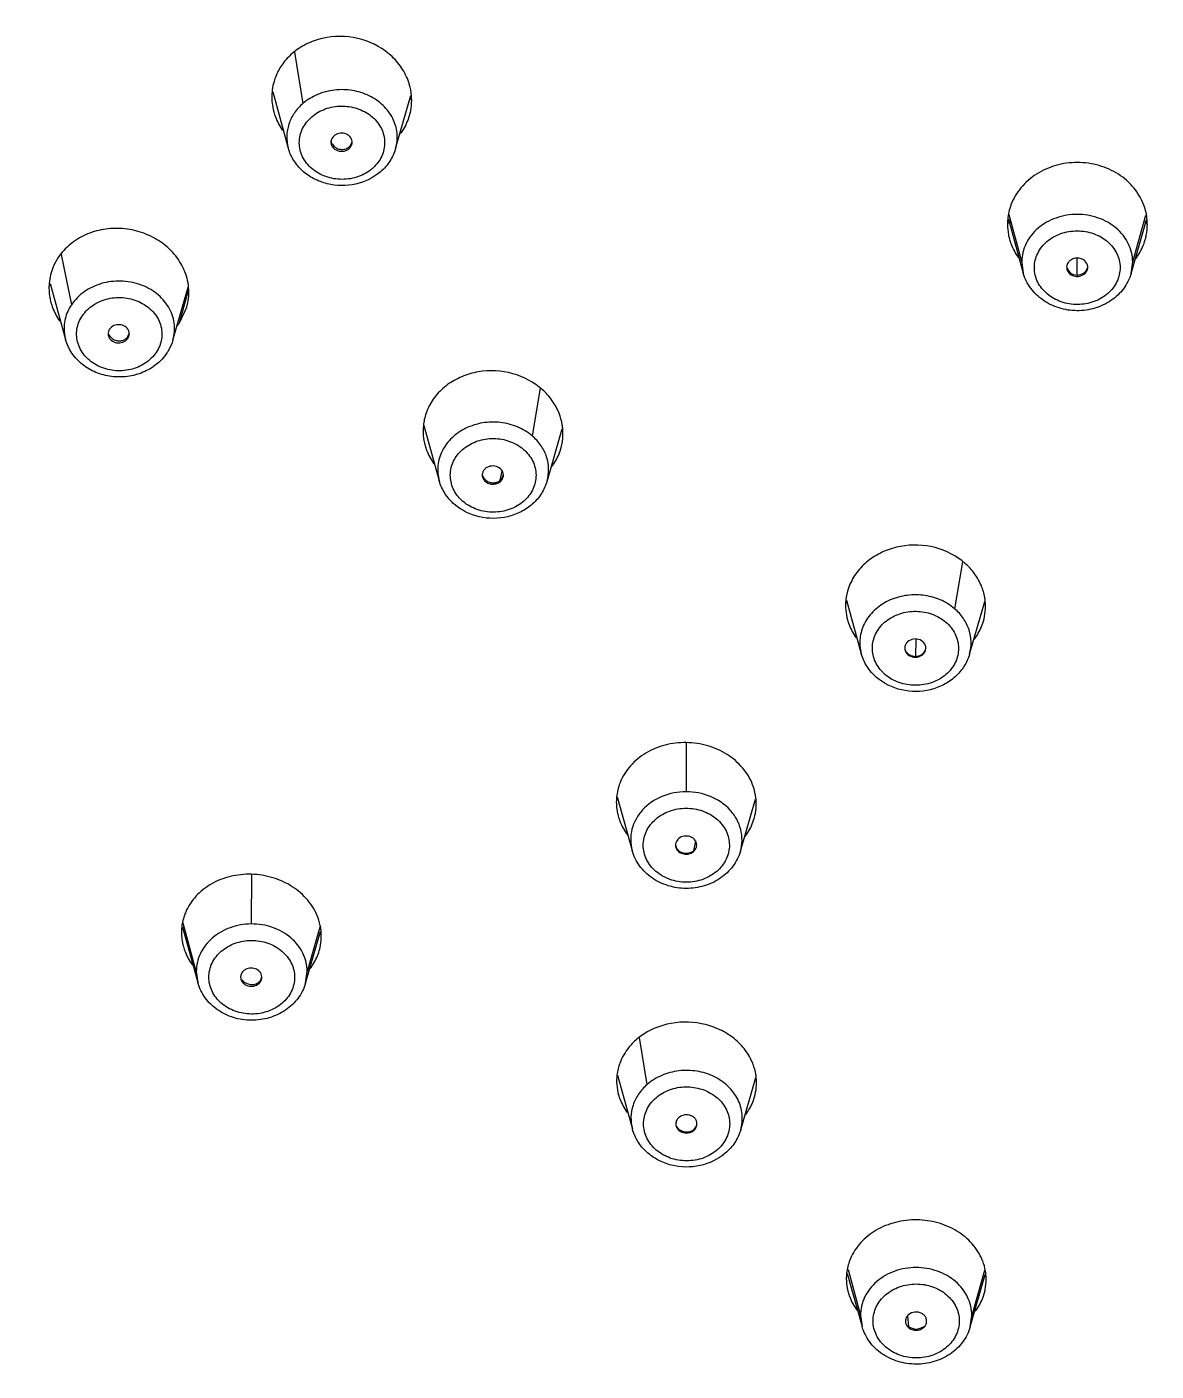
# Model space of a CAD drawing. Extents: x 912 to 2041, y 618 to 1444.
# Drawn here: x 1365.42 to 1392.06, y 1117.93 to 1149.63 of the extents above; entities that cross this region are included whole.
import ezdxf

# ---------------------------------------------------------------- set-up
doc = ezdxf.new("R2010")
doc.units = 0
doc.header["$LTSCALE"] = 10
doc.header["$MEASUREMENT"] = 0
doc.layers.add('1_1', color=7, linetype='CONTINUOUS')

msp = doc.modelspace()

# ---------------------------------------------------------------- linework, layer by layer
at = {"layer": '1_1', "color": 9, "linetype": 'Continuous'}
for p, q in [((1371.736, 1149.039), (1371.933, 1147.825)), ((1388.887, 1144.096), (1388.59, 1145.198)), ((1391.503, 1144.095), (1391.809, 1145.192)), ((1366.227, 1144.262), (1366.473, 1143.08)), ((1388.887, 1144.077), (1388.922, 1143.827)), ((1390.194, 1143.779), (1390.197, 1144.173)), ((1391.465, 1143.815), (1391.503, 1144.095)), ((1369.021, 1142.652), (1369.225, 1143.391)), ((1366.327, 1142.286), (1366.334, 1142.258)), ((1377.527, 1141.111), (1377.336, 1139.989)), ((1376.588, 1138.942), (1376.628, 1139.166)), ((1387.492, 1137.02), (1387.303, 1135.911)), ((1386.387, 1135.193), (1386.377, 1134.787)), ((1380.973, 1132.754), (1380.969, 1131.595)), ((1381.19, 1130.436), (1381.146, 1130.203)), ((1370.717, 1129.649), (1370.713, 1128.477)), ((1369.417, 1127.354), (1369.108, 1128.497)), ((1372.327, 1128.405), (1372.033, 1127.353)), ((1369.417, 1127.354), (1369.452, 1127.096)), ((1371.995, 1127.084), (1372.033, 1127.353)), ((1380.05, 1124.691), (1379.87, 1125.799)), ((1384.79, 1120.332), (1385.083, 1119.244)), ((1388.007, 1120.309), (1387.709, 1119.243)), ((1385.083, 1119.244), (1385.119, 1118.988)), ((1386.19, 1119.233), (1386.217, 1118.986)), ((1387.671, 1118.976), (1387.709, 1119.243))]:
    msp.add_line(p, q, dxfattribs=at)
at = {"layer": '1_1', "color": 7, "linetype": 'Continuous'}
for p, q in [((1371.219, 1148.1), (1371.586, 1146.775)), ((1374.118, 1146.761), (1374.478, 1148.012)), ((1374.478, 1147.977), (1374.46, 1147.95)), ((1373.093, 1146.91), (1373.093, 1146.911)), ((1388.616, 1145.019), (1388.57, 1145.088)), ((1388.571, 1145.094), (1388.922, 1143.827)), ((1391.465, 1143.814), (1391.829, 1145.081)), ((1391.83, 1145.074), (1391.789, 1145.014)), ((1390.444, 1143.962), (1390.444, 1143.963)), ((1365.967, 1143.584), (1366.334, 1142.258)), ((1368.865, 1142.244), (1369.225, 1143.497)), ((1369.021, 1142.652), (1369.192, 1143.019)), ((1367.804, 1142.33), (1367.833, 1142.401)), ((1367.838, 1142.394), (1367.838, 1142.395)), ((1374.787, 1140.229), (1375.148, 1138.929)), ((1374.793, 1140.207), (1374.787, 1140.217)), ((1377.689, 1138.914), (1378.046, 1140.157)), ((1378.046, 1140.129), (1378.034, 1140.116)), ((1384.752, 1136.112), (1385.101, 1134.851)), ((1384.758, 1136.09), (1384.752, 1136.1)), ((1387.654, 1134.839), (1388.012, 1136.082)), ((1388.011, 1136.062), (1388.003, 1136.053)), ((1379.346, 1131.475), (1379.698, 1130.207)), ((1382.25, 1130.195), (1382.603, 1131.421)), ((1381.219, 1130.336), (1381.219, 1130.337)), ((1382.25, 1130.195), (1382.25, 1130.195)), ((1369.09, 1128.401), (1369.452, 1127.095)), ((1371.995, 1127.083), (1372.345, 1128.302)), ((1370.463, 1127.223), (1370.463, 1127.222)), ((1379.351, 1124.915), (1379.705, 1123.637)), ((1382.257, 1123.624), (1382.611, 1124.853)), ((1380.726, 1123.763), (1380.726, 1123.762)), ((1384.772, 1120.238), (1385.119, 1118.988)), ((1387.671, 1118.975), (1388.026, 1120.21)), ((1385.119, 1118.988), (1385.119, 1118.988)), ((1386.143, 1119.112), (1386.143, 1119.111))]:
    msp.add_line(p, q, dxfattribs=at)
at = {"layer": '1_1', "color": 9, "linetype": 'Continuous'}
for centre, radius, start, end in [((1372.701, 1149.021), 1.777, 212.5263, 213.412), ((1373.127, 1148.864), 1.638, 322.2256, 324.6816), ((1373.142, 1148.852), 1.618, 324.6837, 326.0478), ((1372.965, 1146.988), 0.922, 310.7601, 315.1584), ((1389.963, 1145.968), 1.678, 213.043, 215.1992), ((1390.44, 1145.969), 1.683, 324.0804, 324.6528), ((1390.447, 1145.964), 1.674, 324.6522, 326.4498), ((1389.85, 1144.088), 0.963, 179.514, 180.611), ((1389.912, 1143.955), 0.729, 179.524, 180.6177), ((1367.446, 1144.534), 1.782, 213.1035, 213.8271), ((1367.936, 1144.307), 1.564, 324.0684, 325.724), ((1367.274, 1142.522), 0.976, 187.1776, 193.988), ((1376.213, 1141.142), 1.722, 213.648, 214.4688), ((1376.732, 1141.008), 1.6, 325.2059, 326.2596), ((1376.31, 1139.147), 0.928, 224.6854, 228.8723), ((1376.314, 1139.152), 0.935, 228.8914, 229.8201), ((1386.137, 1137.009), 1.678, 213.9855, 214.8231), ((1386.675, 1136.961), 1.63, 325.2827, 326.0741), ((1386.282, 1135.08), 0.95, 224.6457, 229.1259), ((1380.728, 1132.391), 1.681, 213.7061, 215.9578), ((1381.299, 1132.3), 1.6, 323.182, 324.9657), ((1381.311, 1132.292), 1.586, 324.9673, 325.6513), ((1370.493, 1129.344), 1.709, 213.8863, 215.8758), ((1371.1, 1129.154), 1.536, 322.5356, 324.6219), ((1371.112, 1129.146), 1.521, 324.6242, 325.293), ((1381.34, 1125.729), 1.568, 323.8759, 324.5531), ((1381.128, 1123.819), 0.883, 310.4586, 314.6748), ((1386.076, 1121.147), 1.605, 215.104, 215.8866), ((1386.757, 1121.109), 1.573, 322.696, 324.3076)]:
    msp.add_arc(centre, radius, start, end, dxfattribs=at)
at = {"layer": '1_1', "color": 7, "linetype": 'Continuous'}
for centre, radius, start, end in [((1372.779, 1146.912), 0.186, 168.2381, 179.5809), ((1372.775, 1146.912), 0.182, 179.6197, 184.4639), ((1372.784, 1146.911), 0.191, 160.1736, 168.2316), ((1372.891, 1146.905), 0.203, 23.0875, 33.9857), ((1372.909, 1146.911), 0.185, 0.0708, 6.114), ((1389.869, 1144.973), 1.32, 159.5386, 174.6735), ((1390.528, 1144.969), 1.321, 4.9171, 20.3325), ((1389.83, 1144.977), 1.281, 174.7189, 180.1286), ((1390.568, 1144.974), 1.28, 359.9749, 4.8627), ((1389.874, 1144.98), 1.325, 194.5523, 195.465), ((1390.526, 1144.976), 1.323, 343.9895, 344.9335), ((1367.273, 1143.454), 1.335, 146.2895, 157.1847), ((1367.225, 1143.474), 1.283, 157.1872, 174.9954), ((1367.842, 1143.343), 1.403, 21.2607, 26.2211), ((1390.128, 1143.964), 0.184, 167.3619, 187.7357), ((1367.882, 1143.412), 1.369, 322.9682, 326.2966), ((1367.363, 1142.546), 1.069, 193.9688, 195.5962), ((1367.522, 1142.395), 0.184, 171.8993, 179.8213), ((1367.653, 1142.394), 0.184, 0.0738, 5.8908), ((1376.051, 1140.106), 1.285, 174.4076, 195.5519), ((1376.798, 1140.042), 1.268, 343.922, 5.2487), ((1376.343, 1139.064), 0.182, 172.5756, 180.031), ((1376.35, 1139.063), 0.189, 166.1927, 172.5797), ((1385.993, 1135.986), 1.262, 174.1817, 195.5419), ((1386.774, 1135.965), 1.257, 343.9045, 5.4003), ((1386.308, 1134.984), 0.182, 172.5864, 180.0311), ((1386.445, 1134.983), 0.181, 355.3515, 0.0501), ((1380.577, 1131.347), 1.253, 159.1371, 174.0815), ((1380.595, 1131.341), 1.272, 157.6504, 159.1514), ((1381.324, 1131.292), 1.301, 20.2778, 21.029), ((1381.358, 1131.303), 1.266, 5.3828, 20.3573), ((1381.387, 1131.307), 1.237, 344.8981, 5.32), ((1380.603, 1131.358), 1.279, 194.5678, 195.4801), ((1381.369, 1131.311), 1.255, 343.9647, 344.9264), ((1380.903, 1130.337), 0.184, 171.8909, 179.822), ((1381.038, 1130.337), 0.181, 353.9222, 359.716), ((1370.296, 1128.274), 1.228, 158.9246, 174.01), ((1370.312, 1128.268), 1.245, 156.8312, 158.9336), ((1371.062, 1128.169), 1.307, 20.2758, 21.0019), ((1371.151, 1128.187), 1.215, 344.9354, 5.4662), ((1370.347, 1128.286), 1.28, 194.5398, 195.4851), ((1371.137, 1128.19), 1.229, 343.9678, 344.9728), ((1370.646, 1127.222), 0.183, 170.8322, 179.6895), ((1370.653, 1127.221), 0.19, 165.5461, 170.8515), ((1370.778, 1127.221), 0.185, 359.8226, 3.1457), ((1380.548, 1124.776), 1.217, 173.3979, 195.5681), ((1381.423, 1124.732), 1.207, 343.9188, 5.8008), ((1380.91, 1123.762), 0.184, 171.7718, 179.7024), ((1381.04, 1123.762), 0.186, 354.6973, 359.7261), ((1385.986, 1120.1), 1.24, 156.7031, 158.7962), ((1386.797, 1120.077), 1.253, 21.1877, 22.359), ((1385.928, 1120.113), 1.18, 173.8214, 180.0887), ((1385.966, 1120.108), 1.218, 158.7828, 173.7666), ((1386.871, 1120.092), 1.177, 0.0877, 5.783), ((1385.977, 1120.121), 1.23, 194.5325, 195.4683), ((1386.828, 1120.099), 1.22, 343.9761, 344.9493), ((1386.328, 1119.111), 0.185, 172.0849, 179.7095), ((1386.459, 1119.111), 0.184, 356.4471, 3.3014)]:
    msp.add_arc(centre, radius, start, end, dxfattribs=at)
for points, knots in [([(1440.076, 1137.787), (1439.834, 1140.506), (1438.74, 1145.949), (1435.368, 1153.636), (1430.397, 1160.621), (1424.017, 1166.657), (1416.463, 1171.545), (1408.002, 1175.124), (1398.929, 1177.278), (1389.558, 1177.937), (1380.21, 1177.08), (1371.207, 1174.733), (1362.861, 1170.974), (1355.462, 1165.924), (1349.275, 1159.749), (1344.527, 1152.655), (1341.404, 1144.894), (1340.486, 1139.434), (1340.332, 1136.713)], [0, 0, 0, 0, 0.058147, 0.117164, 0.177537, 0.239517, 0.303127, 0.368165, 0.434243, 0.500845, 0.567391, 0.633308, 0.698098, 0.761407, 0.823071, 0.883159, 0.941969, 1, 1, 1, 1]), ([(1340.496, 1129.453), (1340.493, 1132.25), (1341.139, 1137.901), (1344.013, 1146.002), (1348.671, 1153.447), (1354.918, 1159.946), (1362.506, 1165.261), (1371.142, 1169.197), (1380.494, 1171.613), (1386.968, 1172.151), (1390.215, 1172.147)], [0, 0, 0, 0, 0.115587, 0.232649, 0.352444, 0.475736, 0.602718, 0.733026, 0.865838, 1, 1, 1, 1]), ([(1374.413, 1148.367), (1374.368, 1148.488), (1374.242, 1148.721), (1373.872, 1149.113), (1373.234, 1149.422), (1372.524, 1149.424), (1372.007, 1149.241), (1371.78, 1149.091), (1371.68, 1149.005)], [0, 0, 0, 0, 0.119679, 0.242089, 0.495481, 0.751684, 0.877665, 1, 1, 1, 1]), ([(1371.68, 1149.005), (1371.598, 1148.933), (1371.449, 1148.773), (1371.341, 1148.583), (1371.3, 1148.485)], [0, 0, 0, 0, 0.505739, 1, 1, 1, 1]), ([(1374.493, 1148.012), (1374.485, 1148.103), (1374.462, 1148.223), (1374.423, 1148.338), (1374.413, 1148.367)], [0, 0, 0, 0, 0.747704, 1, 1, 1, 1]), ([(1371.204, 1148.101), (1371.192, 1147.982), (1371.2, 1147.82), (1371.236, 1147.664), (1371.247, 1147.625)], [0, 0, 0, 0, 0.748944, 1, 1, 1, 1]), ([(1371.247, 1147.625), (1371.257, 1147.587), (1371.307, 1147.434), (1371.384, 1147.289), (1371.454, 1147.189)], [0, 0, 0, 0, 0.24557, 1, 1, 1, 1]), ([(1374.237, 1147.116), (1374.261, 1147.148), (1374.349, 1147.28), (1374.414, 1147.427), (1374.447, 1147.54)], [0, 0, 0, 0, 0.252894, 1, 1, 1, 1]), ([(1372.594, 1146.898), (1372.596, 1146.873), (1372.605, 1146.84), (1372.622, 1146.811), (1372.627, 1146.804)], [0, 0, 0, 0, 0.745777, 1, 1, 1, 1]), ([(1372.627, 1146.866), (1372.624, 1146.872), (1372.611, 1146.895), (1372.602, 1146.919), (1372.598, 1146.938)], [0, 0, 0, 0, 0.261408, 1, 1, 1, 1]), ([(1373.06, 1147.019), (1373.035, 1147.056), (1372.958, 1147.116), (1372.815, 1147.136), (1372.68, 1147.09), (1372.619, 1147.016), (1372.605, 1146.975)], [0, 0, 0, 0, 0.245577, 0.506469, 0.763074, 1, 1, 1, 1]), ([(1372.627, 1146.804), (1372.655, 1146.762), (1372.746, 1146.697), (1372.883, 1146.691), (1372.983, 1146.728), (1373.044, 1146.776), (1373.084, 1146.839), (1373.093, 1146.887), (1373.093, 1146.91)], [0, 0, 0, 0, 0.247904, 0.510827, 0.641112, 0.765921, 0.884995, 1, 1, 1, 1]), ([(1372.627, 1146.866), (1372.646, 1146.834), (1372.699, 1146.777), (1372.772, 1146.751), (1372.809, 1146.746)], [0, 0, 0, 0, 0.495417, 1, 1, 1, 1]), ([(1373.02, 1146.802), (1373.038, 1146.818), (1373.067, 1146.855), (1373.085, 1146.899), (1373.09, 1146.921)], [0, 0, 0, 0, 0.515531, 1, 1, 1, 1]), ([(1373.763, 1146.216), (1373.597, 1146.073), (1373.181, 1145.872), (1372.607, 1145.88), (1372.189, 1146.037), (1371.917, 1146.224), (1371.706, 1146.471), (1371.617, 1146.666), (1371.589, 1146.767)], [0, 0, 0, 0, 0.250365, 0.506045, 0.633255, 0.758021, 0.880104, 1, 1, 1, 1]), ([(1372.809, 1146.746), (1372.847, 1146.74), (1372.924, 1146.742), (1372.993, 1146.778), (1373.02, 1146.802)], [0, 0, 0, 0, 0.508545, 1, 1, 1, 1]), ([(1374.119, 1146.762), (1374.089, 1146.658), (1373.995, 1146.455), (1373.847, 1146.288), (1373.763, 1146.216)], [0, 0, 0, 0, 0.495271, 1, 1, 1, 1]), ([(1391.766, 1145.428), (1391.712, 1145.574), (1391.548, 1145.855), (1391.176, 1146.179), (1390.712, 1146.386), (1390.201, 1146.457), (1389.689, 1146.388), (1389.225, 1146.183), (1388.852, 1145.86), (1388.687, 1145.58), (1388.632, 1145.434)], [0, 0, 0, 0, 0.11882, 0.242168, 0.369864, 0.500158, 0.630418, 0.758026, 0.881268, 1, 1, 1, 1]), ([(1388.549, 1144.974), (1388.549, 1144.892), (1388.56, 1144.781), (1388.584, 1144.674), (1388.591, 1144.647)], [0, 0, 0, 0, 0.748502, 1, 1, 1, 1]), ([(1391.804, 1144.632), (1391.811, 1144.66), (1391.837, 1144.772), (1391.849, 1144.887), (1391.849, 1144.973)], [0, 0, 0, 0, 0.251521, 1, 1, 1, 1]), ([(1369.101, 1143.963), (1369.039, 1144.089), (1368.874, 1144.328), (1368.536, 1144.61), (1368.128, 1144.802), (1367.681, 1144.892), (1367.227, 1144.873), (1366.8, 1144.746), (1366.431, 1144.52), (1366.239, 1144.309), (1366.162, 1144.195)], [0, 0, 0, 0, 0.120278, 0.24564, 0.373416, 0.503807, 0.63267, 0.759385, 0.881914, 1, 1, 1, 1]), ([(1388.597, 1144.627), (1388.608, 1144.588), (1388.658, 1144.432), (1388.738, 1144.287), (1388.81, 1144.187)], [0, 0, 0, 0, 0.247866, 1, 1, 1, 1]), ([(1391.579, 1144.172), (1391.604, 1144.205), (1391.696, 1144.341), (1391.764, 1144.493), (1391.798, 1144.611)], [0, 0, 0, 0, 0.253504, 1, 1, 1, 1]), ([(1390.017, 1144.115), (1390.009, 1144.108), (1389.977, 1144.077), (1389.956, 1144.036), (1389.949, 1144.004)], [0, 0, 0, 0, 0.258251, 1, 1, 1, 1]), ([(1390.416, 1144.061), (1390.398, 1144.092), (1390.342, 1144.146), (1390.233, 1144.183), (1390.116, 1144.176), (1390.046, 1144.14), (1390.017, 1144.115)], [0, 0, 0, 0, 0.238578, 0.492411, 0.750862, 1, 1, 1, 1]), ([(1390.444, 1143.963), (1390.444, 1143.989), (1390.436, 1144.023), (1390.421, 1144.054), (1390.416, 1144.061)], [0, 0, 0, 0, 0.744167, 1, 1, 1, 1]), ([(1369.192, 1143.019), (1369.23, 1143.153), (1369.264, 1143.439), (1369.202, 1143.72), (1369.15, 1143.852)], [0, 0, 0, 0, 0.49545, 1, 1, 1, 1]), ([(1391.465, 1143.815), (1391.428, 1143.687), (1391.303, 1143.441), (1391, 1143.157), (1390.615, 1142.978), (1390.189, 1142.918), (1389.764, 1142.982), (1389.381, 1143.165), (1389.08, 1143.452), (1388.958, 1143.699), (1388.922, 1143.827)], [0, 0, 0, 0, 0.120519, 0.244033, 0.37092, 0.500014, 0.629105, 0.755983, 0.879486, 1, 1, 1, 1]), ([(1389.946, 1143.939), (1389.951, 1143.899), (1389.993, 1143.817), (1390.111, 1143.749), (1390.25, 1143.743), (1390.337, 1143.782), (1390.371, 1143.811)], [0, 0, 0, 0, 0.231674, 0.48285, 0.745436, 1, 1, 1, 1]), ([(1389.947, 1143.969), (1389.957, 1143.917), (1390.023, 1143.814), (1390.137, 1143.779), (1390.194, 1143.779)], [0, 0, 0, 0, 0.482586, 1, 1, 1, 1]), ([(1390.194, 1143.779), (1390.227, 1143.779), (1390.29, 1143.795), (1390.348, 1143.824), (1390.371, 1143.845)], [0, 0, 0, 0, 0.511102, 1, 1, 1, 1]), ([(1390.371, 1143.845), (1390.39, 1143.862), (1390.419, 1143.901), (1390.437, 1143.946), (1390.441, 1143.969)], [0, 0, 0, 0, 0.518152, 1, 1, 1, 1]), ([(1390.371, 1143.811), (1390.393, 1143.83), (1390.43, 1143.876), (1390.444, 1143.934), (1390.444, 1143.962)], [0, 0, 0, 0, 0.511198, 1, 1, 1, 1]), ([(1365.947, 1143.586), (1365.944, 1143.547), (1365.937, 1143.393), (1365.959, 1143.237), (1365.99, 1143.125)], [0, 0, 0, 0, 0.248245, 1, 1, 1, 1]), ([(1365.99, 1143.125), (1366.001, 1143.087), (1366.05, 1142.935), (1366.126, 1142.792), (1366.195, 1142.693)], [0, 0, 0, 0, 0.248166, 1, 1, 1, 1]), ([(1367.764, 1142.547), (1367.73, 1142.576), (1367.644, 1142.615), (1367.505, 1142.609), (1367.387, 1142.542), (1367.345, 1142.461), (1367.339, 1142.421)], [0, 0, 0, 0, 0.254834, 0.517385, 0.768401, 1, 1, 1, 1]), ([(1367.837, 1142.413), (1367.834, 1142.437), (1367.825, 1142.468), (1367.808, 1142.495), (1367.804, 1142.502)], [0, 0, 0, 0, 0.744681, 1, 1, 1, 1]), ([(1368.723, 1141.942), (1368.656, 1141.842), (1368.487, 1141.659), (1368.164, 1141.47), (1367.797, 1141.372), (1367.414, 1141.371), (1367.045, 1141.468), (1366.721, 1141.657), (1366.47, 1141.924), (1366.366, 1142.145), (1366.334, 1142.259)], [0, 0, 0, 0, 0.122294, 0.247648, 0.375472, 0.504286, 0.632196, 0.757674, 0.880116, 1, 1, 1, 1]), ([(1367.411, 1142.305), (1367.404, 1142.312), (1367.378, 1142.339), (1367.357, 1142.372), (1367.348, 1142.399)], [0, 0, 0, 0, 0.262411, 1, 1, 1, 1]), ([(1367.351, 1142.326), (1367.354, 1142.318), (1367.369, 1142.287), (1367.391, 1142.26), (1367.411, 1142.243)], [0, 0, 0, 0, 0.245615, 1, 1, 1, 1]), ([(1367.411, 1142.243), (1367.447, 1142.212), (1367.538, 1142.172), (1367.684, 1142.184), (1367.804, 1142.262), (1367.837, 1142.351), (1367.838, 1142.394)], [0, 0, 0, 0, 0.25649, 0.520103, 0.769709, 1, 1, 1, 1]), ([(1367.507, 1142.243), (1367.534, 1142.234), (1367.591, 1142.224), (1367.675, 1142.234), (1367.751, 1142.269), (1367.79, 1142.308), (1367.804, 1142.33)], [0, 0, 0, 0, 0.258993, 0.51472, 0.761896, 1, 1, 1, 1]), ([(1368.865, 1142.243), (1368.841, 1142.163), (1368.797, 1142.06), (1368.739, 1141.965), (1368.723, 1141.942)], [0, 0, 0, 0, 0.748125, 1, 1, 1, 1]), ([(1377.581, 1141.075), (1377.384, 1141.253), (1376.889, 1141.514), (1376.197, 1141.548), (1375.677, 1141.399), (1375.331, 1141.205), (1375.052, 1140.941), (1374.92, 1140.725), (1374.871, 1140.612)], [0, 0, 0, 0, 0.252227, 0.510512, 0.638305, 0.76273, 0.883176, 1, 1, 1, 1]), ([(1377.974, 1140.519), (1377.933, 1140.624), (1377.822, 1140.827), (1377.667, 1140.998), (1377.581, 1141.075)], [0, 0, 0, 0, 0.49304, 1, 1, 1, 1]), ([(1374.871, 1140.612), (1374.858, 1140.582), (1374.81, 1140.459), (1374.782, 1140.329), (1374.772, 1140.231)], [0, 0, 0, 0, 0.251695, 1, 1, 1, 1]), ([(1378.06, 1140.158), (1378.058, 1140.189), (1378.042, 1140.312), (1378.008, 1140.432), (1377.974, 1140.519)], [0, 0, 0, 0, 0.248596, 1, 1, 1, 1]), ([(1374.813, 1139.761), (1374.824, 1139.723), (1374.873, 1139.571), (1374.95, 1139.428), (1375.02, 1139.329)], [0, 0, 0, 0, 0.24695, 1, 1, 1, 1]), ([(1377.808, 1139.27), (1377.831, 1139.302), (1377.919, 1139.432), (1377.984, 1139.578), (1378.016, 1139.691)], [0, 0, 0, 0, 0.253408, 1, 1, 1, 1]), ([(1376.636, 1139.158), (1376.612, 1139.199), (1376.532, 1139.267), (1376.38, 1139.29), (1376.258, 1139.244), (1376.191, 1139.173), (1376.172, 1139.13), (1376.167, 1139.108)], [0, 0, 0, 0, 0.244056, 0.505384, 0.761525, 0.883156, 1, 1, 1, 1]), ([(1376.161, 1139.064), (1376.161, 1139.035), (1376.175, 1138.977), (1376.232, 1138.906), (1376.315, 1138.859), (1376.411, 1138.843), (1376.508, 1138.859), (1376.591, 1138.906), (1376.647, 1138.977), (1376.661, 1139.035), (1376.661, 1139.063)], [0, 0, 0, 0, 0.116165, 0.237824, 0.366596, 0.500227, 0.63379, 0.7624, 0.883904, 1, 1, 1, 1]), ([(1376.163, 1139.086), (1376.166, 1139.064), (1376.184, 1139.018), (1376.211, 1138.976), (1376.229, 1138.958)], [0, 0, 0, 0, 0.466467, 1, 1, 1, 1]), ([(1376.229, 1138.958), (1376.252, 1138.934), (1376.309, 1138.899), (1376.407, 1138.876), (1376.506, 1138.889), (1376.564, 1138.921), (1376.588, 1138.942)], [0, 0, 0, 0, 0.248186, 0.503159, 0.755822, 1, 1, 1, 1]), ([(1376.588, 1138.942), (1376.597, 1138.95), (1376.628, 1138.983), (1376.65, 1139.025), (1376.657, 1139.058)], [0, 0, 0, 0, 0.260805, 1, 1, 1, 1]), ([(1376.661, 1139.063), (1376.661, 1139.088), (1376.654, 1139.121), (1376.64, 1139.151), (1376.636, 1139.158)], [0, 0, 0, 0, 0.744599, 1, 1, 1, 1]), ([(1375.502, 1138.376), (1375.418, 1138.449), (1375.27, 1138.618), (1375.177, 1138.824), (1375.148, 1138.93)], [0, 0, 0, 0, 0.504782, 1, 1, 1, 1]), ([(1377.688, 1138.914), (1377.659, 1138.813), (1377.569, 1138.617), (1377.356, 1138.371), (1377.082, 1138.185), (1376.66, 1138.03), (1376.085, 1138.026), (1375.668, 1138.231), (1375.502, 1138.375)], [0, 0, 0, 0, 0.119865, 0.24193, 0.36667, 0.49387, 0.749577, 1, 1, 1, 1]), ([(1387.546, 1136.986), (1387.347, 1137.16), (1386.85, 1137.413), (1386.159, 1137.436), (1385.64, 1137.281), (1385.295, 1137.084), (1385.016, 1136.818), (1384.884, 1136.602), (1384.835, 1136.489)], [0, 0, 0, 0, 0.25079, 0.50912, 0.637338, 0.762264, 0.883093, 1, 1, 1, 1]), ([(1387.933, 1136.452), (1387.892, 1136.553), (1387.782, 1136.748), (1387.63, 1136.912), (1387.546, 1136.986)], [0, 0, 0, 0, 0.493059, 1, 1, 1, 1]), ([(1384.835, 1136.489), (1384.823, 1136.459), (1384.776, 1136.338), (1384.747, 1136.21), (1384.737, 1136.114)], [0, 0, 0, 0, 0.252072, 1, 1, 1, 1]), ([(1388.025, 1136.083), (1388.022, 1136.115), (1388.006, 1136.241), (1387.97, 1136.364), (1387.933, 1136.452)], [0, 0, 0, 0, 0.24875, 1, 1, 1, 1]), ([(1384.777, 1135.647), (1384.787, 1135.61), (1384.836, 1135.459), (1384.913, 1135.318), (1384.982, 1135.221)], [0, 0, 0, 0, 0.247077, 1, 1, 1, 1]), ([(1387.773, 1135.194), (1387.796, 1135.227), (1387.884, 1135.357), (1387.949, 1135.504), (1387.982, 1135.616)], [0, 0, 0, 0, 0.253833, 1, 1, 1, 1]), ([(1386.6, 1135.078), (1386.576, 1135.12), (1386.491, 1135.19), (1386.333, 1135.21), (1386.208, 1135.155), (1386.146, 1135.077), (1386.131, 1135.03), (1386.128, 1135.007)], [0, 0, 0, 0, 0.245286, 0.507851, 0.763046, 0.883796, 1, 1, 1, 1]), ([(1385.462, 1134.291), (1385.377, 1134.365), (1385.226, 1134.536), (1385.132, 1134.744), (1385.102, 1134.851)], [0, 0, 0, 0, 0.504848, 1, 1, 1, 1]), ([(1387.654, 1134.839), (1387.624, 1134.738), (1387.535, 1134.541), (1387.322, 1134.293), (1387.047, 1134.106), (1386.625, 1133.949), (1386.048, 1133.943), (1385.629, 1134.147), (1385.462, 1134.291)], [0, 0, 0, 0, 0.11983, 0.24186, 0.366566, 0.493747, 0.749482, 1, 1, 1, 1]), ([(1386.126, 1134.984), (1386.126, 1134.959), (1386.133, 1134.926), (1386.148, 1134.896), (1386.152, 1134.889)], [0, 0, 0, 0, 0.744599, 1, 1, 1, 1]), ([(1386.128, 1134.979), (1386.132, 1134.953), (1386.152, 1134.9), (1386.209, 1134.837), (1386.289, 1134.801), (1386.347, 1134.787), (1386.377, 1134.787)], [0, 0, 0, 0, 0.236755, 0.481488, 0.73574, 1, 1, 1, 1]), ([(1386.152, 1134.889), (1386.176, 1134.846), (1386.263, 1134.775), (1386.399, 1134.761), (1386.501, 1134.793), (1386.566, 1134.837), (1386.61, 1134.897), (1386.624, 1134.945), (1386.625, 1134.968)], [0, 0, 0, 0, 0.2451, 0.507406, 0.638408, 0.764317, 0.884374, 1, 1, 1, 1]), ([(1386.377, 1134.787), (1386.406, 1134.787), (1386.462, 1134.799), (1386.563, 1134.842), (1386.612, 1134.917), (1386.623, 1134.968)], [0, 0, 0, 0, 0.267355, 0.522912, 1, 1, 1, 1]), ([(1386.626, 1134.983), (1386.626, 1135.008), (1386.619, 1135.041), (1386.605, 1135.071), (1386.6, 1135.078)], [0, 0, 0, 0, 0.744599, 1, 1, 1, 1]), ([(1380.972, 1132.754), (1380.804, 1132.757), (1380.471, 1132.717), (1380.014, 1132.529), (1379.644, 1132.228), (1379.475, 1131.963), (1379.418, 1131.824)], [0, 0, 0, 0, 0.262838, 0.518961, 0.76468, 1, 1, 1, 1]), ([(1382.539, 1131.759), (1382.484, 1131.903), (1382.317, 1132.179), (1381.945, 1132.497), (1381.482, 1132.703), (1381.143, 1132.752), (1380.972, 1132.754)], [0, 0, 0, 0, 0.235644, 0.482155, 0.73846, 1, 1, 1, 1]), ([(1379.33, 1131.476), (1379.319, 1131.366), (1379.324, 1131.217), (1379.355, 1131.072), (1379.365, 1131.036)], [0, 0, 0, 0, 0.748164, 1, 1, 1, 1]), ([(1379.37, 1131.017), (1379.381, 1130.978), (1379.431, 1130.823), (1379.511, 1130.678), (1379.584, 1130.579)], [0, 0, 0, 0, 0.246803, 1, 1, 1, 1]), ([(1382.359, 1130.536), (1382.384, 1130.568), (1382.475, 1130.7), (1382.542, 1130.849), (1382.575, 1130.965)], [0, 0, 0, 0, 0.254064, 1, 1, 1, 1]), ([(1381.146, 1130.489), (1381.112, 1130.518), (1381.026, 1130.557), (1380.887, 1130.551), (1380.768, 1130.484), (1380.727, 1130.403), (1380.721, 1130.363)], [0, 0, 0, 0, 0.254834, 0.517385, 0.768401, 1, 1, 1, 1]), ([(1381.219, 1130.337), (1381.219, 1130.365), (1381.21, 1130.403), (1381.191, 1130.436), (1381.186, 1130.444)], [0, 0, 0, 0, 0.743775, 1, 1, 1, 1]), ([(1380.971, 1129.316), (1380.828, 1129.316), (1380.543, 1129.359), (1380.159, 1129.542), (1379.856, 1129.83), (1379.734, 1130.079), (1379.698, 1130.207)], [0, 0, 0, 0, 0.258229, 0.51198, 0.758996, 1, 1, 1, 1]), ([(1380.721, 1130.341), (1380.724, 1130.318), (1380.743, 1130.27), (1380.773, 1130.228), (1380.793, 1130.21)], [0, 0, 0, 0, 0.47083, 1, 1, 1, 1]), ([(1380.732, 1130.268), (1380.736, 1130.26), (1380.75, 1130.229), (1380.773, 1130.202), (1380.793, 1130.185)], [0, 0, 0, 0, 0.245615, 1, 1, 1, 1]), ([(1380.793, 1130.185), (1380.827, 1130.156), (1380.915, 1130.116), (1381.055, 1130.124), (1381.174, 1130.194), (1381.214, 1130.277), (1381.218, 1130.317)], [0, 0, 0, 0, 0.255205, 0.518014, 0.768562, 1, 1, 1, 1]), ([(1380.793, 1130.21), (1380.84, 1130.168), (1380.94, 1130.13), (1381.064, 1130.156), (1381.123, 1130.184), (1381.146, 1130.203)], [0, 0, 0, 0, 0.500554, 0.758043, 1, 1, 1, 1]), ([(1382.25, 1130.195), (1382.213, 1130.067), (1382.088, 1129.82), (1381.784, 1129.535), (1381.398, 1129.355), (1381.114, 1129.315), (1380.971, 1129.316)], [0, 0, 0, 0, 0.241016, 0.488034, 0.741776, 1, 1, 1, 1]), ([(1370.716, 1129.649), (1370.55, 1129.653), (1370.219, 1129.62), (1369.765, 1129.442), (1369.395, 1129.152), (1369.225, 1128.894), (1369.167, 1128.758)], [0, 0, 0, 0, 0.263927, 0.52021, 0.765401, 1, 1, 1, 1]), ([(1372.282, 1128.638), (1372.227, 1128.782), (1372.06, 1129.058), (1371.688, 1129.38), (1371.227, 1129.59), (1370.887, 1129.644), (1370.716, 1129.649)], [0, 0, 0, 0, 0.23543, 0.482281, 0.738842, 1, 1, 1, 1]), ([(1372.361, 1128.303), (1372.358, 1128.33), (1372.345, 1128.438), (1372.316, 1128.545), (1372.288, 1128.622)], [0, 0, 0, 0, 0.24838, 1, 1, 1, 1]), ([(1369.074, 1128.402), (1369.063, 1128.293), (1369.068, 1128.144), (1369.099, 1128), (1369.108, 1127.964)], [0, 0, 0, 0, 0.74768, 1, 1, 1, 1]), ([(1369.113, 1127.944), (1369.124, 1127.905), (1369.175, 1127.75), (1369.255, 1127.605), (1369.327, 1127.506)], [0, 0, 0, 0, 0.246356, 1, 1, 1, 1]), ([(1372.106, 1127.429), (1372.13, 1127.461), (1372.22, 1127.591), (1372.287, 1127.737), (1372.319, 1127.85)], [0, 0, 0, 0, 0.253908, 1, 1, 1, 1]), ([(1370.889, 1127.373), (1370.857, 1127.401), (1370.775, 1127.44), (1370.663, 1127.438), (1370.581, 1127.407), (1370.513, 1127.361), (1370.478, 1127.306), (1370.469, 1127.268)], [0, 0, 0, 0, 0.252796, 0.513787, 0.642585, 0.767048, 1, 1, 1, 1]), ([(1370.536, 1127.07), (1370.572, 1127.039), (1370.664, 1126.999), (1370.809, 1127.011), (1370.929, 1127.089), (1370.963, 1127.179), (1370.963, 1127.221)], [0, 0, 0, 0, 0.256553, 0.520181, 0.769862, 1, 1, 1, 1]), ([(1370.613, 1127.074), (1370.648, 1127.06), (1370.703, 1127.042), (1370.777, 1127.05), (1370.845, 1127.071), (1370.919, 1127.118), (1370.951, 1127.18), (1370.958, 1127.212)], [0, 0, 0, 0, 0.264661, 0.396757, 0.526338, 0.769489, 1, 1, 1, 1]), ([(1370.949, 1127.29), (1370.946, 1127.298), (1370.932, 1127.329), (1370.909, 1127.357), (1370.889, 1127.373)], [0, 0, 0, 0, 0.245615, 1, 1, 1, 1]), ([(1370.715, 1126.207), (1370.573, 1126.208), (1370.29, 1126.251), (1369.908, 1126.434), (1369.608, 1126.722), (1369.487, 1126.969), (1369.452, 1127.097)], [0, 0, 0, 0, 0.258202, 0.511931, 0.758946, 1, 1, 1, 1]), ([(1370.471, 1127.166), (1370.474, 1127.157), (1370.489, 1127.121), (1370.514, 1127.089), (1370.536, 1127.07)], [0, 0, 0, 0, 0.244694, 1, 1, 1, 1]), ([(1370.536, 1127.116), (1370.553, 1127.102), (1370.579, 1127.088), (1370.606, 1127.077), (1370.613, 1127.074)], [0, 0, 0, 0, 0.742257, 1, 1, 1, 1]), ([(1371.995, 1127.084), (1371.958, 1126.956), (1371.834, 1126.709), (1371.529, 1126.424), (1371.143, 1126.245), (1370.858, 1126.206), (1370.715, 1126.207)], [0, 0, 0, 0, 0.241015, 0.488043, 0.741807, 1, 1, 1, 1]), ([(1382.527, 1125.225), (1382.478, 1125.337), (1382.346, 1125.553), (1382.067, 1125.82), (1381.722, 1126.019), (1381.203, 1126.181), (1380.513, 1126.173), (1380.012, 1125.933), (1379.813, 1125.765)], [0, 0, 0, 0, 0.116576, 0.237799, 0.363542, 0.492633, 0.751561, 1, 1, 1, 1]), ([(1379.813, 1125.765), (1379.774, 1125.732), (1379.628, 1125.596), (1379.511, 1125.43), (1379.448, 1125.296)], [0, 0, 0, 0, 0.255926, 1, 1, 1, 1]), ([(1379.448, 1125.296), (1379.434, 1125.266), (1379.383, 1125.144), (1379.351, 1125.014), (1379.339, 1124.916)], [0, 0, 0, 0, 0.252496, 1, 1, 1, 1]), ([(1382.625, 1124.854), (1382.621, 1124.885), (1382.603, 1125.012), (1382.565, 1125.136), (1382.527, 1125.225)], [0, 0, 0, 0, 0.248232, 1, 1, 1, 1]), ([(1379.376, 1124.45), (1379.386, 1124.413), (1379.435, 1124.263), (1379.512, 1124.124), (1379.581, 1124.028)], [0, 0, 0, 0, 0.246626, 1, 1, 1, 1]), ([(1382.378, 1123.985), (1382.401, 1124.017), (1382.488, 1124.144), (1382.552, 1124.287), (1382.583, 1124.397)], [0, 0, 0, 0, 0.254439, 1, 1, 1, 1]), ([(1380.726, 1123.762), (1380.726, 1123.741), (1380.731, 1123.712), (1380.743, 1123.686), (1380.746, 1123.68)], [0, 0, 0, 0, 0.745812, 1, 1, 1, 1]), ([(1380.976, 1123.977), (1380.918, 1123.977), (1380.829, 1123.95), (1380.751, 1123.867), (1380.732, 1123.815), (1380.728, 1123.789)], [0, 0, 0, 0, 0.51966, 0.765328, 1, 1, 1, 1]), ([(1381.173, 1123.894), (1381.149, 1123.921), (1381.087, 1123.963), (1381.013, 1123.977), (1380.976, 1123.977)], [0, 0, 0, 0, 0.487999, 1, 1, 1, 1]), ([(1380.977, 1123.548), (1381.036, 1123.547), (1381.128, 1123.576), (1381.205, 1123.664), (1381.223, 1123.718), (1381.225, 1123.745)], [0, 0, 0, 0, 0.520364, 0.76576, 1, 1, 1, 1]), ([(1380.977, 1123.572), (1381.005, 1123.572), (1381.062, 1123.579), (1381.161, 1123.623), (1381.212, 1123.695), (1381.223, 1123.744)], [0, 0, 0, 0, 0.268114, 0.526315, 1, 1, 1, 1]), ([(1381.226, 1123.761), (1381.226, 1123.785), (1381.217, 1123.834), (1381.19, 1123.876), (1381.173, 1123.894)], [0, 0, 0, 0, 0.4914, 1, 1, 1, 1]), ([(1381.893, 1123.07), (1381.725, 1122.927), (1381.304, 1122.726), (1380.726, 1122.737), (1380.305, 1122.897), (1380.032, 1123.087), (1379.822, 1123.337), (1379.733, 1123.535), (1379.705, 1123.637)], [0, 0, 0, 0, 0.250499, 0.506242, 0.633429, 0.75814, 0.880169, 1, 1, 1, 1]), ([(1380.746, 1123.713), (1380.756, 1123.693), (1380.774, 1123.662), (1380.808, 1123.63), (1380.838, 1123.612), (1380.87, 1123.598), (1380.916, 1123.582), (1380.952, 1123.573), (1380.977, 1123.572)], [0, 0, 0, 0, 0.244484, 0.367794, 0.488752, 0.612396, 0.740673, 1, 1, 1, 1]), ([(1380.746, 1123.68), (1380.765, 1123.64), (1380.835, 1123.57), (1380.929, 1123.548), (1380.977, 1123.548)], [0, 0, 0, 0, 0.481562, 1, 1, 1, 1]), ([(1382.257, 1123.624), (1382.226, 1123.518), (1382.131, 1123.312), (1381.979, 1123.143), (1381.893, 1123.07)], [0, 0, 0, 0, 0.495179, 1, 1, 1, 1]), ([(1387.956, 1120.553), (1387.899, 1120.691), (1387.731, 1120.954), (1387.363, 1121.256), (1386.909, 1121.451), (1386.409, 1121.521), (1385.908, 1121.463), (1385.451, 1121.279), (1385.078, 1120.986), (1384.906, 1120.727), (1384.847, 1120.59)], [0, 0, 0, 0, 0.117084, 0.240215, 0.368897, 0.500776, 0.632504, 0.76078, 0.883384, 1, 1, 1, 1]), ([(1388.042, 1120.211), (1388.039, 1120.238), (1388.024, 1120.346), (1387.995, 1120.453), (1387.965, 1120.53)], [0, 0, 0, 0, 0.248372, 1, 1, 1, 1]), ([(1384.748, 1120.111), (1384.748, 1120.036), (1384.758, 1119.935), (1384.78, 1119.837), (1384.787, 1119.812)], [0, 0, 0, 0, 0.748155, 1, 1, 1, 1]), ([(1388.007, 1119.782), (1388.013, 1119.807), (1388.037, 1119.91), (1388.048, 1120.015), (1388.048, 1120.094)], [0, 0, 0, 0, 0.251635, 1, 1, 1, 1]), ([(1384.792, 1119.793), (1384.802, 1119.756), (1384.851, 1119.607), (1384.928, 1119.468), (1384.998, 1119.373)], [0, 0, 0, 0, 0.246777, 1, 1, 1, 1]), ([(1387.791, 1119.345), (1387.815, 1119.376), (1387.903, 1119.505), (1387.969, 1119.65), (1388.001, 1119.762)], [0, 0, 0, 0, 0.254509, 1, 1, 1, 1]), ([(1386.527, 1119.292), (1386.479, 1119.318), (1386.365, 1119.341), (1386.257, 1119.298), (1386.216, 1119.263)], [0, 0, 0, 0, 0.504622, 1, 1, 1, 1]), ([(1386.605, 1119.224), (1386.6, 1119.231), (1386.578, 1119.258), (1386.55, 1119.28), (1386.527, 1119.292)], [0, 0, 0, 0, 0.244453, 1, 1, 1, 1]), ([(1387.671, 1118.976), (1387.634, 1118.848), (1387.509, 1118.6), (1387.204, 1118.315), (1386.818, 1118.136), (1386.391, 1118.076), (1385.964, 1118.14), (1385.579, 1118.323), (1385.277, 1118.611), (1385.155, 1118.859), (1385.119, 1118.988)], [0, 0, 0, 0, 0.120508, 0.244019, 0.370911, 0.500014, 0.629114, 0.755997, 0.879497, 1, 1, 1, 1]), ([(1386.143, 1119.111), (1386.143, 1119.085), (1386.151, 1119.051), (1386.166, 1119.02), (1386.171, 1119.013)], [0, 0, 0, 0, 0.744167, 1, 1, 1, 1]), ([(1386.216, 1119.263), (1386.197, 1119.246), (1386.165, 1119.208), (1386.148, 1119.16), (1386.145, 1119.137)], [0, 0, 0, 0, 0.510497, 1, 1, 1, 1]), ([(1386.171, 1119.013), (1386.189, 1118.982), (1386.245, 1118.928), (1386.354, 1118.891), (1386.471, 1118.898), (1386.542, 1118.935), (1386.57, 1118.959)], [0, 0, 0, 0, 0.238578, 0.492411, 0.750862, 1, 1, 1, 1]), ([(1386.217, 1118.986), (1386.24, 1118.967), (1386.3, 1118.944), (1386.393, 1118.914), (1386.488, 1118.94), (1386.547, 1118.964), (1386.57, 1118.984)], [0, 0, 0, 0, 0.240064, 0.500053, 0.759607, 1, 1, 1, 1]), ([(1386.57, 1118.959), (1386.591, 1118.977), (1386.626, 1119.019), (1386.641, 1119.073), (1386.643, 1119.099)], [0, 0, 0, 0, 0.510691, 1, 1, 1, 1]), ([(1386.643, 1119.121), (1386.641, 1119.149), (1386.63, 1119.185), (1386.611, 1119.217), (1386.605, 1119.224)], [0, 0, 0, 0, 0.743536, 1, 1, 1, 1])]:
    msp.add_open_spline(points, degree=3, knots=knots, dxfattribs=at)
at = {"layer": '1_1', "color": 9, "linetype": 'Continuous'}
for points, knots in [([(1438.663, 1145.142), (1437.965, 1147.488), (1436.091, 1152.102), (1432.015, 1158.452), (1426.766, 1164.121), (1420.5, 1168.951), (1413.391, 1172.812), (1403.023, 1176.543), (1389.089, 1178.288), (1375.242, 1176.032), (1365.071, 1171.914), (1358.175, 1167.791), (1352.172, 1162.73), (1347.233, 1156.868), (1343.501, 1150.369), (1341.88, 1145.693), (1341.31, 1143.327)], [0, 0, 0, 0, 0.058102, 0.117434, 0.178251, 0.240631, 0.304479, 0.369547, 0.501444, 0.633028, 0.697735, 0.761127, 0.823001, 0.883318, 0.942216, 1, 1, 1, 1]), ([(1340.638, 1136.626), (1341.11, 1139.14), (1342.589, 1144.129), (1346.274, 1151.094), (1351.319, 1157.383), (1357.56, 1162.803), (1364.8, 1167.194), (1372.817, 1170.424), (1381.362, 1172.4), (1387.235, 1172.841), (1390.178, 1172.839)], [0, 0, 0, 0, 0.115599, 0.233353, 0.354014, 0.477941, 0.605079, 0.734994, 0.866952, 1, 1, 1, 1]), ([(1439.277, 1136.371), (1438.797, 1138.854), (1437.309, 1143.781), (1433.637, 1150.655), (1428.629, 1156.863), (1422.445, 1162.214), (1415.28, 1166.55), (1407.353, 1169.745), (1398.909, 1171.702), (1393.106, 1172.145), (1390.198, 1172.147)], [0, 0, 0, 0, 0.115585, 0.23338, 0.354112, 0.478106, 0.605282, 0.73519, 0.867081, 1, 1, 1, 1]), ([(1343.392, 1129.447), (1343.39, 1130.764), (1343.539, 1133.403), (1344.212, 1137.32), (1345.33, 1141.161), (1346.88, 1144.887), (1348.849, 1148.463), (1351.216, 1151.854), (1353.958, 1155.028), (1358.105, 1158.955), (1364.102, 1163.16), (1372.227, 1166.868), (1381.031, 1169.147), (1390.18, 1169.913), (1399.331, 1169.138), (1408.139, 1166.851), (1416.272, 1163.136), (1422.277, 1158.926), (1426.432, 1154.995), (1429.181, 1151.818), (1431.555, 1148.425), (1433.532, 1144.848), (1435.09, 1141.121), (1436.217, 1137.279), (1436.898, 1133.362), (1437.053, 1130.721), (1437.054, 1129.405)], [0, 0, 0, 0, 0.02886, 0.057821, 0.086962, 0.116375, 0.146131, 0.176287, 0.206881, 0.237936, 0.30135, 0.366425, 0.432753, 0.499756, 0.566777, 0.633154, 0.698306, 0.761811, 0.792913, 0.823555, 0.853754, 0.883548, 0.912994, 0.942159, 0.971134, 1, 1, 1, 1]), ([(1374.119, 1146.762), (1374.152, 1146.878), (1374.176, 1147.127), (1374.068, 1147.489), (1373.833, 1147.799), (1373.499, 1148.027), (1373.1, 1148.151), (1372.678, 1148.161), (1372.273, 1148.057), (1372.035, 1147.913), (1371.933, 1147.825)], [0, 0, 0, 0, 0.114562, 0.230239, 0.35052, 0.476791, 0.607978, 0.74121, 0.872903, 1, 1, 1, 1]), ([(1371.933, 1147.825), (1371.857, 1147.76), (1371.721, 1147.611), (1371.588, 1147.346), (1371.537, 1147.058), (1371.561, 1146.866), (1371.586, 1146.775)], [0, 0, 0, 0, 0.259633, 0.510369, 0.755344, 1, 1, 1, 1]), ([(1373.567, 1146.29), (1373.472, 1146.208), (1373.243, 1146.079), (1372.855, 1146.014), (1372.467, 1146.079), (1372.133, 1146.266), (1371.903, 1146.553), (1371.82, 1146.901), (1371.903, 1147.248), (1372.052, 1147.435), (1372.142, 1147.512)], [0, 0, 0, 0, 0.128654, 0.262205, 0.395845, 0.524672, 0.646272, 0.762434, 0.878525, 1, 1, 1, 1]), ([(1372.142, 1147.512), (1372.235, 1147.592), (1372.457, 1147.718), (1372.834, 1147.785), (1373.213, 1147.729), (1373.545, 1147.556), (1373.781, 1147.286), (1373.883, 1146.953), (1373.829, 1146.611), (1373.699, 1146.419), (1373.618, 1146.338)], [0, 0, 0, 0, 0.128598, 0.262039, 0.395806, 0.525151, 0.647514, 0.764134, 0.879782, 1, 1, 1, 1]), ([(1391.503, 1144.095), (1391.501, 1144.241), (1391.426, 1144.544), (1391.127, 1144.913), (1390.695, 1145.154), (1390.194, 1145.238), (1389.692, 1145.154), (1389.26, 1144.914), (1388.962, 1144.545), (1388.888, 1144.242), (1388.887, 1144.096)], [0, 0, 0, 0, 0.116199, 0.237831, 0.366656, 0.500252, 0.633779, 0.762433, 0.883882, 1, 1, 1, 1]), ([(1389.183, 1143.961), (1389.184, 1144.074), (1389.241, 1144.308), (1389.472, 1144.593), (1389.805, 1144.779), (1390.193, 1144.844), (1390.581, 1144.779), (1390.915, 1144.593), (1391.146, 1144.308), (1391.204, 1144.074), (1391.205, 1143.96)], [0, 0, 0, 0, 0.116122, 0.237569, 0.366219, 0.499741, 0.633334, 0.762161, 0.883797, 1, 1, 1, 1]), ([(1391.205, 1143.96), (1391.206, 1143.847), (1391.153, 1143.611), (1390.926, 1143.321), (1390.592, 1143.131), (1390.203, 1143.063), (1389.813, 1143.126), (1389.476, 1143.312), (1389.243, 1143.598), (1389.184, 1143.833), (1389.183, 1143.947)], [0, 0, 0, 0, 0.116057, 0.23732, 0.365832, 0.499345, 0.633038, 0.761998, 0.883737, 1, 1, 1, 1]), ([(1368.866, 1142.249), (1368.903, 1142.376), (1368.924, 1142.652), (1368.781, 1143.047), (1368.49, 1143.368), (1368.091, 1143.58), (1367.635, 1143.661), (1367.175, 1143.601), (1366.765, 1143.409), (1366.553, 1143.198), (1366.473, 1143.08)], [0, 0, 0, 0, 0.114816, 0.23129, 0.353349, 0.481898, 0.614747, 0.747875, 0.877118, 1, 1, 1, 1]), ([(1366.473, 1143.08), (1366.406, 1142.98), (1366.305, 1142.759), (1366.291, 1142.516), (1366.306, 1142.4)], [0, 0, 0, 0, 0.505364, 1, 1, 1, 1]), ([(1366.73, 1142.82), (1366.797, 1142.92), (1366.982, 1143.096), (1367.338, 1143.243), (1367.732, 1143.265), (1368.107, 1143.157), (1368.411, 1142.934), (1368.596, 1142.622), (1368.625, 1142.268), (1368.537, 1142.05), (1368.473, 1141.955)], [0, 0, 0, 0, 0.123892, 0.254608, 0.3888, 0.521297, 0.647789, 0.76717, 0.88261, 1, 1, 1, 1]), ([(1368.473, 1141.955), (1368.406, 1141.855), (1368.221, 1141.677), (1367.864, 1141.529), (1367.47, 1141.507), (1367.094, 1141.615), (1366.79, 1141.838), (1366.605, 1142.151), (1366.576, 1142.506), (1366.666, 1142.725), (1366.73, 1142.82)], [0, 0, 0, 0, 0.123847, 0.25454, 0.388727, 0.521241, 0.647741, 0.767108, 0.88256, 1, 1, 1, 1]), ([(1377.336, 1139.989), (1377.234, 1140.076), (1376.996, 1140.218), (1376.591, 1140.322), (1376.17, 1140.312), (1375.773, 1140.188), (1375.439, 1139.962), (1375.203, 1139.654), (1375.094, 1139.294), (1375.115, 1139.046), (1375.148, 1138.93)], [0, 0, 0, 0, 0.127367, 0.259176, 0.392387, 0.523463, 0.649603, 0.769794, 0.885441, 1, 1, 1, 1]), ([(1375.65, 1138.494), (1375.569, 1138.576), (1375.439, 1138.768), (1375.385, 1139.11), (1375.485, 1139.444), (1375.721, 1139.715), (1376.053, 1139.889), (1376.432, 1139.946), (1376.81, 1139.88), (1377.034, 1139.755), (1377.127, 1139.676)], [0, 0, 0, 0, 0.120373, 0.236067, 0.352592, 0.474742, 0.603879, 0.737566, 0.871125, 1, 1, 1, 1]), ([(1377.69, 1138.918), (1377.716, 1139.011), (1377.742, 1139.207), (1377.691, 1139.501), (1377.554, 1139.772), (1377.415, 1139.923), (1377.336, 1139.989)], [0, 0, 0, 0, 0.244422, 0.48926, 0.740047, 1, 1, 1, 1]), ([(1377.127, 1139.676), (1377.218, 1139.599), (1377.371, 1139.412), (1377.457, 1139.064), (1377.378, 1138.714), (1377.151, 1138.424), (1376.817, 1138.234), (1376.428, 1138.166), (1376.038, 1138.229), (1375.807, 1138.356), (1375.711, 1138.438)], [0, 0, 0, 0, 0.121778, 0.238, 0.354024, 0.475281, 0.603784, 0.737304, 0.871001, 1, 1, 1, 1]), ([(1387.303, 1135.911), (1387.201, 1135.998), (1386.962, 1136.143), (1386.556, 1136.248), (1386.132, 1136.239), (1385.732, 1136.116), (1385.396, 1135.889), (1385.158, 1135.579), (1385.048, 1135.217), (1385.069, 1134.968), (1385.102, 1134.851)], [0, 0, 0, 0, 0.127266, 0.259022, 0.392232, 0.523352, 0.649542, 0.769772, 0.88544, 1, 1, 1, 1]), ([(1385.606, 1134.412), (1385.525, 1134.494), (1385.394, 1134.688), (1385.338, 1135.032), (1385.44, 1135.368), (1385.678, 1135.641), (1386.012, 1135.816), (1386.395, 1135.872), (1386.775, 1135.805), (1386.999, 1135.678), (1387.093, 1135.598)], [0, 0, 0, 0, 0.120377, 0.236081, 0.352609, 0.474779, 0.603946, 0.737649, 0.871184, 1, 1, 1, 1]), ([(1387.654, 1134.839), (1387.68, 1134.932), (1387.707, 1135.128), (1387.656, 1135.421), (1387.52, 1135.693), (1387.381, 1135.844), (1387.303, 1135.911)], [0, 0, 0, 0, 0.244486, 0.489357, 0.740136, 1, 1, 1, 1]), ([(1387.093, 1135.598), (1387.184, 1135.52), (1387.337, 1135.332), (1387.422, 1134.981), (1387.34, 1134.63), (1387.109, 1134.339), (1386.772, 1134.15), (1386.38, 1134.084), (1385.989, 1134.15), (1385.756, 1134.278), (1385.66, 1134.361)], [0, 0, 0, 0, 0.12169, 0.237866, 0.353926, 0.475286, 0.603893, 0.737469, 0.871085, 1, 1, 1, 1]), ([(1380.969, 1131.595), (1380.775, 1131.594), (1380.392, 1131.521), (1379.992, 1131.251), (1379.78, 1130.958), (1379.682, 1130.715), (1379.651, 1130.459), (1379.676, 1130.289), (1379.698, 1130.207)], [0, 0, 0, 0, 0.268467, 0.524291, 0.646708, 0.765686, 0.882782, 1, 1, 1, 1]), ([(1382.25, 1130.195), (1382.274, 1130.277), (1382.3, 1130.449), (1382.269, 1130.707), (1382.172, 1130.953), (1381.957, 1131.25), (1381.552, 1131.523), (1381.165, 1131.596), (1380.969, 1131.595)], [0, 0, 0, 0, 0.117111, 0.234118, 0.35306, 0.475508, 0.731504, 1, 1, 1, 1]), ([(1380.976, 1129.462), (1380.844, 1129.462), (1380.584, 1129.506), (1380.248, 1129.694), (1380.016, 1129.983), (1379.931, 1130.333), (1380.013, 1130.684), (1380.244, 1130.974), (1380.579, 1131.163), (1380.838, 1131.207), (1380.97, 1131.208)], [0, 0, 0, 0, 0.133698, 0.262527, 0.384165, 0.500353, 0.616432, 0.737815, 0.866405, 1, 1, 1, 1]), ([(1380.97, 1131.208), (1381.101, 1131.208), (1381.363, 1131.165), (1381.7, 1130.977), (1381.933, 1130.687), (1382.018, 1130.336), (1381.936, 1129.985), (1381.704, 1129.695), (1381.368, 1129.506), (1381.107, 1129.461), (1380.976, 1129.462)], [0, 0, 0, 0, 0.133689, 0.262536, 0.384175, 0.500346, 0.616406, 0.737803, 0.866394, 1, 1, 1, 1]), ([(1437.054, 1129.405), (1437.055, 1128.089), (1436.907, 1125.449), (1436.234, 1121.532), (1435.116, 1117.691), (1433.565, 1113.965), (1431.597, 1110.39), (1429.23, 1106.999), (1426.488, 1103.825), (1422.34, 1099.897), (1416.344, 1095.692), (1408.218, 1091.984), (1399.414, 1089.705), (1390.265, 1088.94), (1381.115, 1089.714), (1372.307, 1092.001), (1364.174, 1095.717), (1358.169, 1099.927), (1354.013, 1103.858), (1351.264, 1107.034), (1348.89, 1110.427), (1346.914, 1114.004), (1345.355, 1117.732), (1344.229, 1121.573), (1343.547, 1125.491), (1343.393, 1128.131), (1343.392, 1129.447)], [0, 0, 0, 0, 0.02886, 0.057821, 0.086962, 0.116375, 0.146131, 0.176287, 0.206881, 0.237936, 0.30135, 0.366425, 0.432753, 0.499756, 0.566777, 0.633154, 0.698306, 0.761811, 0.792913, 0.823555, 0.853754, 0.883548, 0.912994, 0.942159, 0.971134, 1, 1, 1, 1]), ([(1370.713, 1128.477), (1370.544, 1128.476), (1370.212, 1128.419), (1369.782, 1128.175), (1369.488, 1127.804), (1369.416, 1127.501), (1369.417, 1127.354)], [0, 0, 0, 0, 0.267293, 0.524648, 0.767608, 1, 1, 1, 1]), ([(1372.033, 1127.353), (1372.032, 1127.501), (1371.959, 1127.808), (1371.657, 1128.181), (1371.22, 1128.424), (1370.883, 1128.479), (1370.713, 1128.477)], [0, 0, 0, 0, 0.232166, 0.475273, 0.732854, 1, 1, 1, 1]), ([(1369.713, 1127.222), (1369.713, 1127.335), (1369.768, 1127.57), (1369.996, 1127.856), (1370.328, 1128.045), (1370.585, 1128.089), (1370.715, 1128.09)], [0, 0, 0, 0, 0.232409, 0.475339, 0.732663, 1, 1, 1, 1]), ([(1370.715, 1128.09), (1370.847, 1128.091), (1371.108, 1128.049), (1371.445, 1127.861), (1371.678, 1127.572), (1371.735, 1127.335), (1371.735, 1127.221)], [0, 0, 0, 0, 0.267193, 0.52474, 0.767809, 1, 1, 1, 1]), ([(1370.717, 1126.353), (1370.586, 1126.354), (1370.329, 1126.399), (1369.997, 1126.588), (1369.769, 1126.875), (1369.713, 1127.109), (1369.713, 1127.222)], [0, 0, 0, 0, 0.267215, 0.524623, 0.767661, 1, 1, 1, 1]), ([(1371.735, 1127.221), (1371.735, 1127.107), (1371.679, 1126.87), (1371.446, 1126.581), (1371.109, 1126.394), (1370.848, 1126.352), (1370.717, 1126.353)], [0, 0, 0, 0, 0.232258, 0.475212, 0.732678, 1, 1, 1, 1]), ([(1382.257, 1123.624), (1382.291, 1123.741), (1382.315, 1123.992), (1382.206, 1124.358), (1381.967, 1124.671), (1381.629, 1124.9), (1381.226, 1125.024), (1380.799, 1125.033), (1380.391, 1124.926), (1380.152, 1124.78), (1380.049, 1124.691)], [0, 0, 0, 0, 0.114548, 0.230244, 0.35057, 0.476897, 0.60813, 0.741359, 0.872996, 1, 1, 1, 1]), ([(1380.049, 1124.691), (1379.973, 1124.625), (1379.838, 1124.476), (1379.705, 1124.209), (1379.655, 1123.921), (1379.68, 1123.728), (1379.705, 1123.637)], [0, 0, 0, 0, 0.259498, 0.510167, 0.755215, 1, 1, 1, 1]), ([(1381.701, 1123.146), (1381.605, 1123.064), (1381.375, 1122.935), (1380.984, 1122.87), (1380.593, 1122.935), (1380.256, 1123.123), (1380.024, 1123.412), (1379.939, 1123.762), (1380.02, 1124.112), (1380.17, 1124.301), (1380.26, 1124.379)], [0, 0, 0, 0, 0.128719, 0.262267, 0.395919, 0.524762, 0.646395, 0.762582, 0.878627, 1, 1, 1, 1]), ([(1380.26, 1124.379), (1380.353, 1124.46), (1380.578, 1124.589), (1380.96, 1124.658), (1381.345, 1124.601), (1381.681, 1124.426), (1381.921, 1124.151), (1382.022, 1123.812), (1381.964, 1123.466), (1381.832, 1123.272), (1381.749, 1123.19)], [0, 0, 0, 0, 0.128522, 0.261947, 0.39572, 0.52505, 0.647369, 0.763961, 0.879628, 1, 1, 1, 1]), ([(1387.709, 1119.243), (1387.71, 1119.391), (1387.638, 1119.698), (1387.338, 1120.073), (1386.902, 1120.319), (1386.395, 1120.404), (1385.888, 1120.32), (1385.452, 1120.074), (1385.153, 1119.699), (1385.082, 1119.392), (1385.083, 1119.244)], [0, 0, 0, 0, 0.116177, 0.237731, 0.36656, 0.500237, 0.633844, 0.762504, 0.883895, 1, 1, 1, 1]), ([(1385.379, 1119.113), (1385.379, 1119.227), (1385.434, 1119.464), (1385.664, 1119.754), (1386.001, 1119.944), (1386.393, 1120.01), (1386.785, 1119.945), (1387.123, 1119.756), (1387.354, 1119.467), (1387.413, 1119.23), (1387.412, 1119.115)], [0, 0, 0, 0, 0.1161, 0.237463, 0.36608, 0.499647, 0.633306, 0.762172, 0.883757, 1, 1, 1, 1]), ([(1387.412, 1119.115), (1387.412, 1119.001), (1387.356, 1118.765), (1387.125, 1118.476), (1386.789, 1118.287), (1386.398, 1118.221), (1386.007, 1118.286), (1385.67, 1118.474), (1385.438, 1118.762), (1385.38, 1118.998), (1385.379, 1119.113)], [0, 0, 0, 0, 0.116131, 0.237506, 0.366122, 0.499664, 0.633302, 0.762155, 0.883789, 1, 1, 1, 1])]:
    msp.add_open_spline(points, degree=3, knots=knots, dxfattribs=at)
at = {"layer": '1_1', "color": 7, "linetype": 'Continuous'}
for points in [[(1371.3, 1148.485), (1371.249, 1148.363), (1371.216, 1148.232), (1371.204, 1148.101)], [(1374.447, 1147.54), (1374.491, 1147.692), (1374.506, 1147.855), (1374.493, 1148.012)], [(1373.092, 1146.931), (1373.09, 1146.949), (1373.086, 1146.968), (1373.078, 1146.985)], [(1367.804, 1142.502), (1367.793, 1142.519), (1367.779, 1142.534), (1367.764, 1142.547)], [(1367.338, 1142.396), (1367.337, 1142.372), (1367.342, 1142.348), (1367.351, 1142.326)], [(1367.411, 1142.305), (1367.438, 1142.278), (1367.471, 1142.256), (1367.507, 1142.243)], [(1381.186, 1130.444), (1381.174, 1130.461), (1381.161, 1130.476), (1381.146, 1130.489)], [(1380.719, 1130.338), (1380.719, 1130.314), (1380.724, 1130.29), (1380.732, 1130.268)], [(1370.463, 1127.222), (1370.463, 1127.203), (1370.466, 1127.184), (1370.471, 1127.166)], [(1370.962, 1127.231), (1370.961, 1127.252), (1370.957, 1127.272), (1370.949, 1127.29)], [(1370.497, 1127.165), (1370.508, 1127.147), (1370.52, 1127.13), (1370.536, 1127.116)]]:
    msp.add_open_spline(points, degree=3, dxfattribs=at)

doc.saveas('drawing.dxf')
